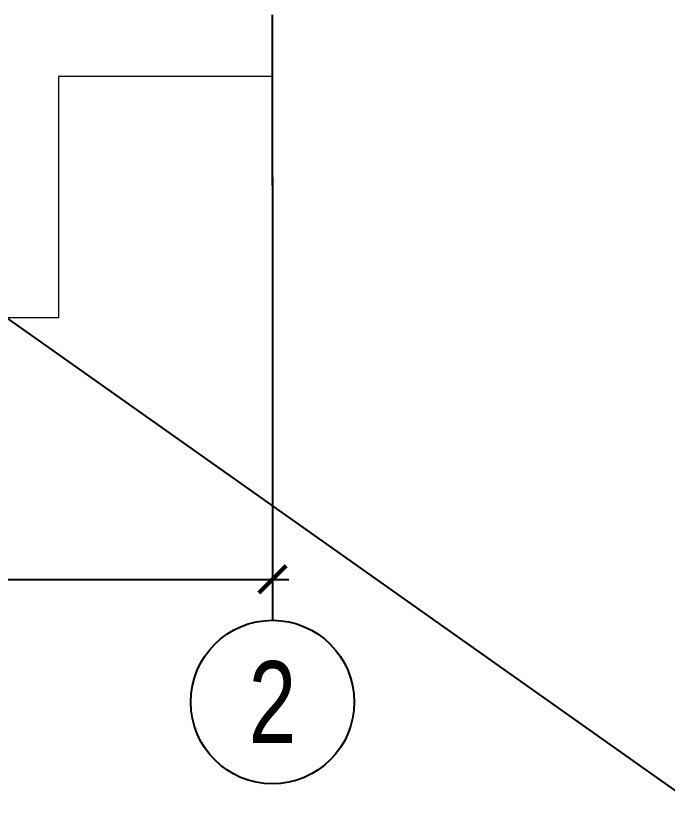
# Model space of a CAD drawing. Header units: millimetres. Extents: x -529861 to -223882, y -171969 to 61504.
# Drawn here: x -448056 to -445666, y -136368 to -133448 of the extents above; entities that cross this region are included whole.
import ezdxf
from ezdxf.enums import TextEntityAlignment as Align

# ---------------------------------------------------------------- set-up
doc = ezdxf.new("R2010")
doc.units = ezdxf.units.MM
doc.header["$LTSCALE"] = 5000
doc.linetypes.add('CENTER', pattern=[2, 1.25, -0.25, 0.25, -0.25])
doc.layers.get('Defpoints').update_dxf_attribs({"color": 143})
doc.layers.add('A-WALL-PROJECTION', color=7, linetype='Continuous', lineweight=9)
for name, color, linetype in [('KCS_AXIS', 18, 'CENTER'), ('KCS_BORDER', 3, 'Continuous'), ('KCS_CHI', 1, 'Continuous'), ('KCS_DIM', 1, 'Continuous'), ('KCS_TEXT', 2, 'Continuous')]:
    doc.layers.add(name, color=color, linetype=linetype)
doc.layers.add('KCS_Plotter', color=11, linetype='Continuous', plot=False)
doc.styles.add('s-text', font='vnsimli.shx', dxfattribs={"width": 0.7})
doc.styles.add('style1', font='arial.ttf', dxfattribs={"width": 0.75})
doc.dimstyles.new('1-100s', dxfattribs={"dimtxt": 200, "dimasz": 100, "dimexe": 60, "dimexo": 0, "dimgap": 50, "dimtad": 1, "dimdec": 0, "dimzin": 0, "dimdsep": 46, "dimtxsty": 's-text', "dimblk1": 'ARCHTICK', "dimblk2": 'ARCHTICK', "dimsah": 1, "dimcen": 80, "dimdle": 60, "dimclrd": 9, "dimclre": 9, "dimclrt": 2, "dimadec": 0, "dimazin": 0, "dimtfac": 0.0001, "dimtdec": 0, "dimtix": 1, "dimtmove": 1, "dimatfit": 3, "dimldrblk": 'ARCHTICK', "dimfxl": 200, "dimtolj": 1, "dimtzin": 0, "dimarcsym": 0})

# ---------------------------------------------------------------- blocks, each defined once
blk = doc.blocks.new('PHAO PT01 - PHAO PT01-711474-MẶT BẰNG ĐỊNH VỊ CỬA TẦNG 2')
at = {"layer": 'A-WALL-PROJECTION'}
for p, q in [((6610, 995), (6610, 780)), ((5825, 780), (5825, -105)), ((6610, 780), (5825, 780)), ((5825, -105), (2995, -105))]:
    blk.add_line(p, q, dxfattribs=at)
blk = doc.blocks.new('_ArchTick')
at = {"color": 0, "linetype": 'ByBlock', "const_width": 0.15}
blk.add_lwpolyline([(-0.5, -0.5), (0.5, 0.5)], dxfattribs=at)
blk = doc.blocks.new('*D1159')
at = {"layer": 'Defpoints', "color": 0, "ltscale": 1500, "transparency": 16777216}
for p in [(-30105.3, -46735.7), (-23605.3, -46735.7), (-23605.3, -48211.7)]:
    blk.add_point(p, dxfattribs=at)
at = {"layer": 'KCS_DIM', "color": 9, "lineweight": -2, "ltscale": 1500, "transparency": 16777216}
for p, q in [((-30105.3, -46735.7), (-30105.3, -48271.7)), ((-23605.3, -46735.7), (-23605.3, -48271.7)), ((-30165.3, -48211.7), (-23545.3, -48211.7))]:
    blk.add_line(p, q, dxfattribs=at)
at = {"layer": 'KCS_DIM', "color": 9, "lineweight": -2, "ltscale": 1500, "transparency": 16777216, "xscale": 100, "yscale": 100, "zscale": 100, "rotation": 180}
blk.add_blockref('_ArchTick', (-30105.3, -48211.7), dxfattribs=at)
at = {"layer": 'KCS_DIM', "color": 9, "lineweight": -2, "ltscale": 1500, "transparency": 16777216, "xscale": 100, "yscale": 100, "zscale": 100}
blk.add_blockref('_ArchTick', (-23605.3, -48211.7), dxfattribs=at)
at = {"layer": 'KCS_DIM', "color": 2, "ltscale": 1500, "transparency": 16777216, "insert": (-26855.3, -48061.7), "char_height": 200, "attachment_point": 5, "style": 's-text'}
blk.add_mtext('\\A1;6500', dxfattribs=at)
blk = doc.blocks.new('2-LUOI TRUC')
at = {"layer": 'KCS_AXIS', "ltscale": 0.1}
blk.add_line((-23605.3, -46766.5), (-23605.3, -33447.5), dxfattribs=at)
at = {"layer": 'KCS_CHI', "ltscale": 1500}
blk.add_line((-23605.3, -48211.7), (-23605.3, -48361.7), dxfattribs=at)
blk.add_circle((-23605.3, -48661.7), 300, dxfattribs=at)
at = {"layer": 'KCS_TEXT', "color": 4, "ltscale": 1500, "style": 'style1', "width": 0.75}
blk.add_text('2', height=300, dxfattribs=at).set_placement((-23605.3, -48661.7), align=Align.MIDDLE_CENTER)
at = {"layer": 'KCS_DIM', "ltscale": 1500}
dim = blk.add_linear_dim(base=(-23605.3, -48211.7), p1=(-30105.3, -46735.7), p2=(-23605.3, -46735.7), dimstyle='1-100s', dxfattribs=at)
dim.commit()
dim.dimension.update_dxf_attribs({"geometry": '*D1159', "text_midpoint": (-26855.3, -48061.7)})
blk = doc.blocks.new('2-MBC')
at = {"layer": 'KCS_AXIS'}
blk.add_blockref('2-LUOI TRUC', (29995.3, 46027.5), dxfattribs=at)

msp = doc.modelspace()

# ---------------------------------------------------------------- linework, layer by layer
at = {"layer": 'KCS_Plotter', "linetype": 'ByBlock', "ltscale": 1500}
msp.add_line((-472309.84, -117428.54), (-439778.22, -140433.04), dxfattribs=at)

# ---------------------------------------------------------------- block references
at = {"layer": 'A-WALL-PROJECTION'}
msp.add_blockref('PHAO PT01 - PHAO PT01-711474-MẶT BẰNG ĐỊNH VỊ CỬA TẦNG 2', (-453724.11, -134450.34), dxfattribs=at)
at = {"layer": 'KCS_BORDER', "ltscale": 1500}
msp.add_blockref('2-MBC', (-453504.11, -133330.34), dxfattribs=at)

doc.saveas('drawing.dxf')
